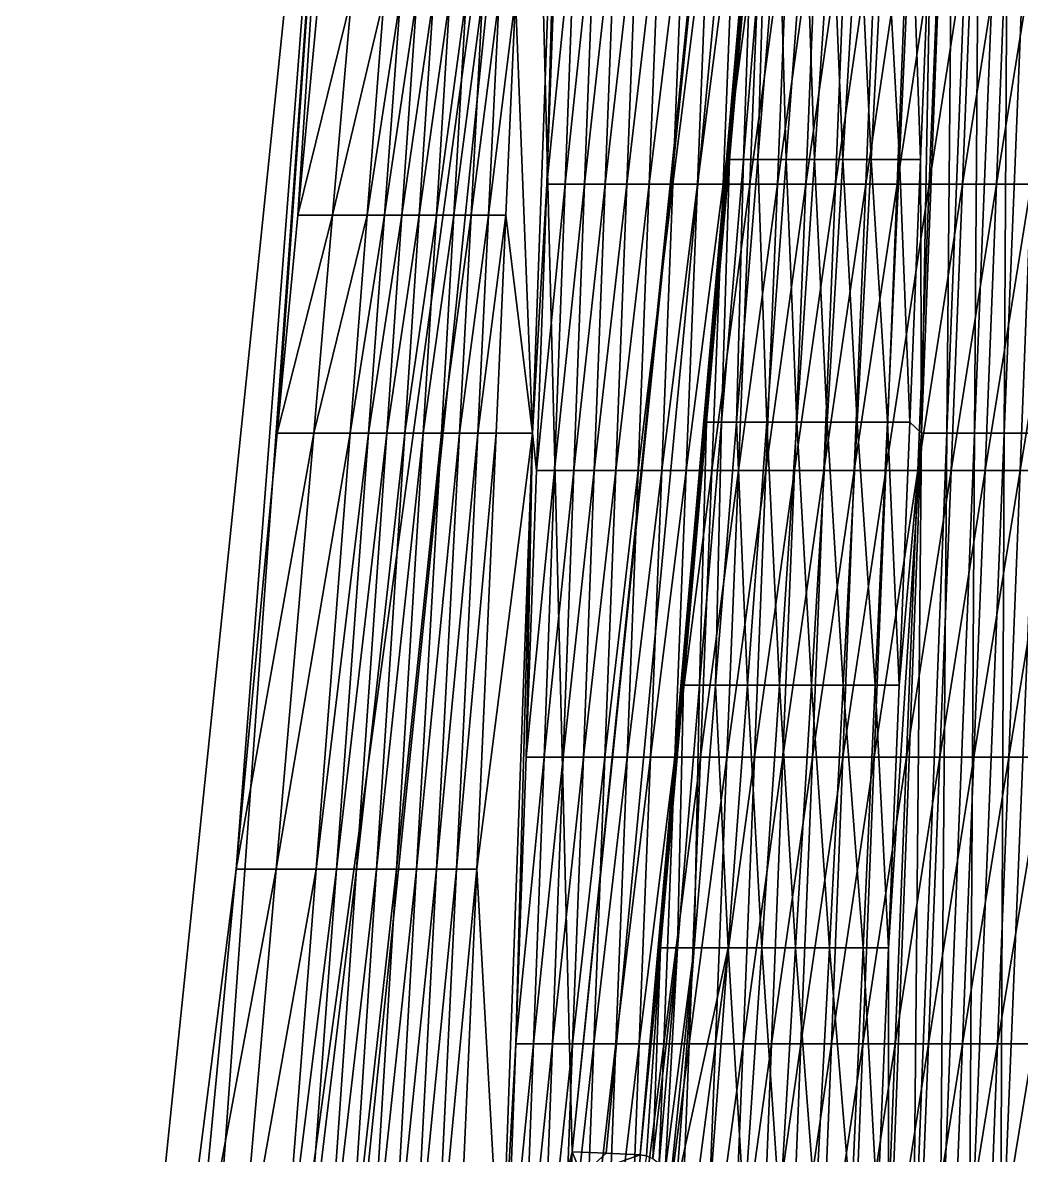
# Model space of a CAD drawing. Extents: x -53 to 3.8, y 0 to 88.2.
# Drawn here: x -52.85 to -42.79, y 19.07 to 30.48 of the extents above; entities that cross this region are included whole.
import ezdxf

# ---------------------------------------------------------------- set-up
doc = ezdxf.new("R2010")
doc.units = 0

msp = doc.modelspace()

# ---------------------------------------------------------------- linework, layer by layer
for points in [[(-42.9009, 62.6519), (-47.3136, 19.1081), (-47.7185, 35.1245, 0.00108)], [(-42.8522, 62.628, 1.0933), (-47.3136, 19.1081), (-42.9009, 62.6519)], [(-46.9722, 19.093, 1.69964), (-47.3136, 19.1081), (-42.8522, 62.628, 1.0933)], [(-46.6307, 19.078, 3.39926), (-46.9722, 19.093, 1.69964), (-42.8522, 62.628, 1.0933)], [(-42.8032, 62.6042, 2.18658), (-46.6307, 19.078, 3.39926), (-42.8522, 62.628, 1.0933)], [(-44.5737, 42.3245, 2.84533), (-46.6307, 19.078, 3.39926), (-42.8032, 62.6042, 2.18658)], [(-44.5737, 42.3245, 2.84533), (-44.8051, 39.6792, 2.9216), (-46.6307, 19.078, 3.39926)], [(-45.0365, 37.0339, 2.99786), (-46.6307, 19.078, 3.39926), (-44.8051, 39.6792, 2.9216)], [(-49.4892, 37.6246, 0.002), (-51.8214, 5.00027, 0.00301), (-52.8474, 5.0002, 0.00401)], [(-52.8474, 5.0002, 0.00401), (-50.6985, 21.9528, 2.09084), (-49.4892, 37.6246, 0.002)], [(-47.7185, 35.1245, 0.00108), (-51.8214, 5.00027, 0.00301), (-49.4892, 37.6246, 0.002)], [(-50.6985, 21.9528, 2.09084), (-50.2833, 26.3434, 2.01767), (-49.4892, 37.6246, 0.002)], [(-49.4892, 37.6246, 0.002), (-50.2833, 26.3434, 2.01767), (-50.0757, 28.5387, 1.98109)], [(-49.8681, 30.7339, 1.9445), (-49.4892, 37.6246, 0.002), (-50.0757, 28.5387, 1.98109)], [(-45.0365, 37.0339, 2.99786), (-45.2679, 34.3887, 3.07412), (-46.6307, 19.078, 3.39926)], [(-47.7185, 35.1245, 0.00108), (-50.7953, 5.00035, 0.002), (-51.8214, 5.00027, 0.00301)], [(-47.3136, 19.1081), (-50.7953, 5.00035, 0.002), (-47.7185, 35.1245, 0.00108)], [(-47.8854, 30.7339, 13.5969), (-47.7131, 26.3434, 16.1225), (-47.3967, 35.1245, 14.9555)], [(-47.7131, 26.3434, 16.1225), (-47.5691, 28.8515, 15.9392), (-47.3967, 35.1245, 14.9555)], [(-47.4645, 31.7367, 15.5543), (-47.3967, 35.1245, 14.9555), (-47.5691, 28.8515, 15.9392)], [(-43.7951, 26.3434, 15.1284), (-43.6994, 31.7434, 13.7731), (-43.4623, 35.1245, 13.9699)], [(-43.7951, 26.3434, 15.1284), (-43.4623, 35.1245, 13.9699), (-43.5409, 26.3434, 15.79)], [(-43.5409, 26.3434, 15.79), (-43.4623, 35.1245, 13.9699), (-43.1996, 35.1245, 14.6064)], [(-43.1996, 35.1245, 14.6064), (-43.2635, 26.3434, 16.4425), (-43.5409, 26.3434, 15.79)], [(-43.2635, 26.3434, 16.4425), (-42.9151, 35.1245, 15.2336), (-42.9634, 26.3434, 17.085)], [(-42.9151, 35.1245, 15.2336), (-43.2635, 26.3434, 16.4425), (-43.1996, 35.1245, 14.6064)], [(-42.9634, 26.3434, 17.085), (-42.6092, 35.1245, 15.8508), (-42.641, 26.3434, 17.7169)], [(-42.9634, 26.3434, 17.085), (-42.9151, 35.1245, 15.2336), (-42.6092, 35.1245, 15.8508)], [(-45.2679, 34.3887, 3.07412), (-45.4993, 31.7434, 3.15038), (-46.6307, 19.078, 3.39926)], [(-47.2778, 31.7367, 16.044), (-47.5691, 28.8515, 15.9392), (-47.3842, 28.8515, 16.4339)], [(-47.4645, 31.7367, 15.5543), (-47.5691, 28.8515, 15.9392), (-47.2778, 31.7367, 16.044)], [(-47.0804, 31.7367, 16.5294), (-47.3842, 28.8515, 16.4339), (-47.1884, 28.8515, 16.9243)], [(-47.2778, 31.7367, 16.044), (-47.3842, 28.8515, 16.4339), (-47.0804, 31.7367, 16.5294)], [(-47.1884, 28.8515, 16.9243), (-46.8724, 31.7367, 17.0105), (-47.0804, 31.7367, 16.5294)], [(-46.9819, 28.8515, 17.4104), (-46.8724, 31.7367, 17.0105), (-47.1884, 28.8515, 16.9243)], [(-46.9819, 28.8515, 17.4104), (-46.654, 31.7367, 17.487), (-46.8724, 31.7367, 17.0105)], [(-46.7648, 28.8515, 17.8919), (-46.654, 31.7367, 17.487), (-46.9819, 28.8515, 17.4104)], [(-46.4253, 31.7367, 17.9588), (-46.7648, 28.8515, 17.8919), (-46.5372, 28.8515, 18.3687)], [(-46.654, 31.7367, 17.487), (-46.7648, 28.8515, 17.8919), (-46.4253, 31.7367, 17.9588)], [(-46.6307, 19.078, 3.39926), (-45.4993, 31.7434, 3.15038), (-45.7307, 29.0981, 3.22664)], [(-46.1865, 31.7367, 18.4255), (-46.5372, 28.8515, 18.3687), (-46.2994, 28.8515, 18.8404)], [(-46.4253, 31.7367, 17.9588), (-46.5372, 28.8515, 18.3687), (-46.1865, 31.7367, 18.4255)], [(-46.2994, 28.8515, 18.8404), (-45.9376, 31.7367, 18.8871), (-46.1865, 31.7367, 18.4255)], [(-46.0514, 28.8515, 19.307), (-45.9376, 31.7367, 18.8871), (-46.2994, 28.8515, 18.8404)], [(-46.0514, 28.8515, 19.307), (-45.6789, 31.7367, 19.3433), (-45.9376, 31.7367, 18.8871)], [(-45.7933, 28.8515, 19.7682), (-45.6789, 31.7367, 19.3433), (-46.0514, 28.8515, 19.307)], [(-45.7933, 28.8515, 19.7682), (-45.4105, 31.7367, 19.7939), (-45.6789, 31.7367, 19.3433)], [(-45.5254, 28.8515, 20.2237), (-45.4105, 31.7367, 19.7939), (-45.7933, 28.8515, 19.7682)], [(-45.4993, 31.7434, 3.15038), (-45.5881, 29.0981, 4.03331), (-45.7307, 29.0981, 3.22664)], [(-45.3659, 31.7434, 3.93798), (-45.4455, 29.0981, 4.83997), (-45.5881, 29.0981, 4.03331)], [(-45.4993, 31.7434, 3.15038), (-45.3659, 31.7434, 3.93798), (-45.5881, 29.0981, 4.03331)], [(-45.1324, 31.7367, 20.2388), (-45.5254, 28.8515, 20.2237), (-45.2477, 28.8515, 20.6735)], [(-45.4105, 31.7367, 19.7939), (-45.5254, 28.8515, 20.2237), (-45.1324, 31.7367, 20.2388)], [(-45.2324, 31.7434, 4.72557), (-45.1602, 29.0981, 6.45329), (-45.4455, 29.0981, 4.83997)], [(-45.3659, 31.7434, 3.93798), (-45.2324, 31.7434, 4.72557), (-45.4455, 29.0981, 4.83997)], [(-44.8449, 31.7367, 20.6776), (-45.2477, 28.8515, 20.6735), (-44.9604, 28.8515, 21.1172)], [(-45.1324, 31.7367, 20.2388), (-45.2477, 28.8515, 20.6735), (-44.8449, 31.7367, 20.6776)], [(-44.9655, 31.7434, 6.30076), (-45.1602, 29.0981, 6.45329), (-45.2324, 31.7434, 4.72557)], [(-44.9655, 31.7434, 6.30076), (-44.875, 29.0981, 8.06661), (-45.1602, 29.0981, 6.45329)], [(-44.6986, 31.7434, 7.87596), (-44.875, 29.0981, 8.06661), (-44.9655, 31.7434, 6.30076)], [(-44.9604, 28.8515, 21.1172), (-44.5481, 31.7367, 21.1102), (-44.8449, 31.7367, 20.6776)], [(-44.6636, 28.8515, 21.5548), (-44.5481, 31.7367, 21.1102), (-44.9604, 28.8515, 21.1172)], [(-44.6986, 31.7434, 7.87596), (-44.5897, 29.0981, 9.67993), (-44.875, 29.0981, 8.06661)], [(-44.4317, 31.7434, 9.45115), (-44.5897, 29.0981, 9.67993), (-44.6986, 31.7434, 7.87596)], [(-44.6636, 28.8515, 21.5548), (-44.2421, 31.7367, 21.5365), (-44.5481, 31.7367, 21.1102)], [(-44.3575, 28.8515, 21.9859), (-44.2421, 31.7367, 21.5365), (-44.6636, 28.8515, 21.5548)], [(-44.5897, 29.0981, 9.67993), (-44.4317, 31.7434, 9.45115), (-44.3045, 29.0981, 11.2933)], [(-44.3045, 29.0981, 11.2933), (-44.4317, 31.7434, 9.45115), (-44.1648, 31.7434, 11.0263)], [(-43.927, 31.7367, 21.9562), (-44.3575, 28.8515, 21.9859), (-44.0422, 28.8515, 22.4103)], [(-44.2421, 31.7367, 21.5365), (-44.3575, 28.8515, 21.9859), (-43.927, 31.7367, 21.9562)], [(-44.1648, 31.7434, 11.0263), (-44.0193, 29.0981, 12.9066), (-44.3045, 29.0981, 11.2933)], [(-43.8979, 31.7434, 12.6015), (-44.0193, 29.0981, 12.9066), (-44.1648, 31.7434, 11.0263)], [(-43.603, 31.7367, 22.369), (-44.0422, 28.8515, 22.4103), (-43.7178, 28.8515, 22.8279)], [(-43.927, 31.7367, 21.9562), (-44.0422, 28.8515, 22.4103), (-43.603, 31.7367, 22.369)], [(-43.8071, 29.0981, 14.1065), (-44.0193, 29.0981, 12.9066), (-43.8979, 31.7434, 12.6015)], [(-43.8071, 29.0981, 14.1065), (-43.8979, 31.7434, 12.6015), (-43.6994, 31.7434, 13.7731)], [(-43.8071, 29.0981, 14.1065), (-43.6994, 31.7434, 13.7731), (-43.7951, 26.3434, 15.1284)], [(-43.7178, 28.8515, 22.8279), (-43.2703, 31.7367, 22.7749), (-43.603, 31.7367, 22.369)], [(-43.3845, 28.8515, 23.2385), (-43.2703, 31.7367, 22.7749), (-43.7178, 28.8515, 22.8279)], [(-43.3845, 28.8515, 23.2385), (-42.9289, 31.7367, 23.1736), (-43.2703, 31.7367, 22.7749)], [(-43.0424, 28.8515, 23.6418), (-42.9289, 31.7367, 23.1736), (-43.3845, 28.8515, 23.2385)], [(-42.579, 31.7367, 23.5648), (-43.0424, 28.8515, 23.6418), (-42.6917, 28.8515, 24.0377)], [(-42.9289, 31.7367, 23.1736), (-43.0424, 28.8515, 23.6418), (-42.579, 31.7367, 23.5648)], [(-50.0757, 28.5387, 1.98109), (-49.5376, 30.7339, 3.88657), (-49.8681, 30.7339, 1.9445)], [(-50.0757, 28.5387, 1.98109), (-49.7269, 28.5387, 3.95961), (-49.5376, 30.7339, 3.88657)], [(-49.7269, 28.5387, 3.95961), (-49.2072, 30.7339, 5.82865), (-49.5376, 30.7339, 3.88657)], [(-49.3781, 28.5387, 5.93813), (-49.2072, 30.7339, 5.82865), (-49.7269, 28.5387, 3.95961)], [(-49.3781, 28.5387, 5.93813), (-49.0419, 30.7339, 6.79968), (-49.2072, 30.7339, 5.82865)], [(-49.2037, 28.5387, 6.92739), (-49.0419, 30.7339, 6.79968), (-49.3781, 28.5387, 5.93813)], [(-49.2037, 28.5387, 6.92739), (-48.8767, 30.7339, 7.77072), (-49.0419, 30.7339, 6.79968)], [(-49.0293, 28.5387, 7.91665), (-48.8767, 30.7339, 7.77072), (-49.2037, 28.5387, 6.92739)], [(-49.0293, 28.5387, 7.91665), (-48.7115, 30.7339, 8.74175), (-48.8767, 30.7339, 7.77072)], [(-48.8549, 28.5387, 8.90592), (-48.7115, 30.7339, 8.74175), (-49.0293, 28.5387, 7.91665)], [(-48.8549, 28.5387, 8.90592), (-48.5463, 30.7339, 9.71279), (-48.7115, 30.7339, 8.74175)], [(-48.6805, 28.5387, 9.89518), (-48.5463, 30.7339, 9.71279), (-48.8549, 28.5387, 8.90592)], [(-48.6805, 28.5387, 9.89518), (-48.3811, 30.7339, 10.6838), (-48.5463, 30.7339, 9.71279)], [(-48.5061, 28.5387, 10.8844), (-48.3811, 30.7339, 10.6838), (-48.6805, 28.5387, 9.89518)], [(-48.5061, 28.5387, 10.8844), (-48.2158, 30.7339, 11.6549), (-48.3811, 30.7339, 10.6838)], [(-48.3317, 28.5387, 11.8737), (-48.2158, 30.7339, 11.6549), (-48.5061, 28.5387, 10.8844)], [(-48.3317, 28.5387, 11.8737), (-48.1572, 28.5387, 12.863), (-48.0506, 30.7339, 12.6259)], [(-48.3317, 28.5387, 11.8737), (-48.0506, 30.7339, 12.6259), (-48.2158, 30.7339, 11.6549)], [(-48.1572, 28.5387, 12.863), (-47.8854, 30.7339, 13.5969), (-48.0506, 30.7339, 12.6259)], [(-48.1572, 28.5387, 12.863), (-47.9828, 28.5387, 13.8522), (-47.8854, 30.7339, 13.5969)], [(-47.9828, 28.5387, 13.8522), (-47.7131, 26.3434, 16.1225), (-47.8854, 30.7339, 13.5969)], [(-45.7307, 29.0981, 3.22664), (-45.9621, 26.4528, 3.30291), (-46.6307, 19.078, 3.39926)], [(-45.8103, 26.4528, 4.12863), (-45.9621, 26.4528, 3.30291), (-45.7307, 29.0981, 3.22664)], [(-45.5881, 29.0981, 4.03331), (-45.6585, 26.4528, 4.95436), (-45.8103, 26.4528, 4.12863)], [(-45.7307, 29.0981, 3.22664), (-45.5881, 29.0981, 4.03331), (-45.8103, 26.4528, 4.12863)], [(-45.4455, 29.0981, 4.83997), (-45.355, 26.4528, 6.60581), (-45.6585, 26.4528, 4.95436)], [(-45.5881, 29.0981, 4.03331), (-45.4455, 29.0981, 4.83997), (-45.6585, 26.4528, 4.95436)], [(-45.4455, 29.0981, 4.83997), (-45.1602, 29.0981, 6.45329), (-45.355, 26.4528, 6.60581)], [(-45.1602, 29.0981, 6.45329), (-45.0514, 26.4528, 8.25727), (-45.355, 26.4528, 6.60581)], [(-44.875, 29.0981, 8.06661), (-45.0514, 26.4528, 8.25727), (-45.1602, 29.0981, 6.45329)], [(-44.875, 29.0981, 8.06661), (-44.7478, 26.4528, 9.90872), (-45.0514, 26.4528, 8.25727)], [(-44.5897, 29.0981, 9.67993), (-44.7478, 26.4528, 9.90872), (-44.875, 29.0981, 8.06661)], [(-44.7478, 26.4528, 9.90872), (-44.5897, 29.0981, 9.67993), (-44.4442, 26.4528, 11.5602)], [(-44.4442, 26.4528, 11.5602), (-44.5897, 29.0981, 9.67993), (-44.3045, 29.0981, 11.2933)], [(-44.3045, 29.0981, 11.2933), (-44.1406, 26.4528, 13.2116), (-44.4442, 26.4528, 11.5602)], [(-44.0193, 29.0981, 12.9066), (-44.1406, 26.4528, 13.2116), (-44.3045, 29.0981, 11.2933)], [(-44.1406, 26.4528, 13.2116), (-44.0193, 29.0981, 12.9066), (-43.9148, 26.4528, 14.4399)], [(-44.0193, 29.0981, 12.9066), (-43.8071, 29.0981, 14.1065), (-43.9148, 26.4528, 14.4399)], [(-43.9148, 26.4528, 14.4399), (-43.8071, 29.0981, 14.1065), (-43.7951, 26.3434, 15.1284)], [(-47.6736, 25.9664, 16.3242), (-47.5691, 28.8515, 15.9392), (-47.7131, 26.3434, 16.1225)], [(-47.3842, 28.8515, 16.4339), (-47.6736, 25.9664, 16.3242), (-47.4905, 25.9664, 16.8238)], [(-47.5691, 28.8515, 15.9392), (-47.6736, 25.9664, 16.3242), (-47.3842, 28.8515, 16.4339)], [(-47.1884, 28.8515, 16.9243), (-47.4905, 25.9664, 16.8238), (-47.2964, 25.9664, 17.3192)], [(-47.3842, 28.8515, 16.4339), (-47.4905, 25.9664, 16.8238), (-47.1884, 28.8515, 16.9243)], [(-47.2964, 25.9664, 17.3192), (-46.9819, 28.8515, 17.4104), (-47.1884, 28.8515, 16.9243)], [(-47.0914, 25.9664, 17.8103), (-46.9819, 28.8515, 17.4104), (-47.2964, 25.9664, 17.3192)], [(-47.0914, 25.9664, 17.8103), (-46.7648, 28.8515, 17.8919), (-46.9819, 28.8515, 17.4104)], [(-46.8756, 25.9664, 18.2968), (-46.7648, 28.8515, 17.8919), (-47.0914, 25.9664, 17.8103)], [(-46.5372, 28.8515, 18.3687), (-46.8756, 25.9664, 18.2968), (-46.6492, 25.9664, 18.7786)], [(-46.7648, 28.8515, 17.8919), (-46.8756, 25.9664, 18.2968), (-46.5372, 28.8515, 18.3687)], [(-46.2994, 28.8515, 18.8404), (-46.6492, 25.9664, 18.7786), (-46.4123, 25.9664, 19.2553)], [(-46.5372, 28.8515, 18.3687), (-46.6492, 25.9664, 18.7786), (-46.2994, 28.8515, 18.8404)], [(-46.4123, 25.9664, 19.2553), (-46.0514, 28.8515, 19.307), (-46.2994, 28.8515, 18.8404)], [(-46.1652, 25.9664, 19.7269), (-46.0514, 28.8515, 19.307), (-46.4123, 25.9664, 19.2553)], [(-46.1652, 25.9664, 19.7269), (-45.7933, 28.8515, 19.7682), (-46.0514, 28.8515, 19.307)], [(-45.9078, 25.9664, 20.193), (-45.7933, 28.8515, 19.7682), (-46.1652, 25.9664, 19.7269)], [(-45.9078, 25.9664, 20.193), (-45.5254, 28.8515, 20.2237), (-45.7933, 28.8515, 19.7682)], [(-45.6404, 25.9664, 20.6536), (-45.5254, 28.8515, 20.2237), (-45.9078, 25.9664, 20.193)], [(-45.2477, 28.8515, 20.6735), (-45.6404, 25.9664, 20.6536), (-45.363, 25.9664, 21.1082)], [(-45.5254, 28.8515, 20.2237), (-45.6404, 25.9664, 20.6536), (-45.2477, 28.8515, 20.6735)], [(-44.9604, 28.8515, 21.1172), (-45.363, 25.9664, 21.1082), (-45.0759, 25.9664, 21.5569)], [(-45.2477, 28.8515, 20.6735), (-45.363, 25.9664, 21.1082), (-44.9604, 28.8515, 21.1172)], [(-45.0759, 25.9664, 21.5569), (-44.6636, 28.8515, 21.5548), (-44.9604, 28.8515, 21.1172)], [(-44.7792, 25.9664, 21.9993), (-44.6636, 28.8515, 21.5548), (-45.0759, 25.9664, 21.5569)], [(-44.7792, 25.9664, 21.9993), (-44.3575, 28.8515, 21.9859), (-44.6636, 28.8515, 21.5548)], [(-44.473, 25.9664, 22.4352), (-44.3575, 28.8515, 21.9859), (-44.7792, 25.9664, 21.9993)], [(-44.0422, 28.8515, 22.4103), (-44.473, 25.9664, 22.4352), (-44.1574, 25.9664, 22.8645)], [(-44.3575, 28.8515, 21.9859), (-44.473, 25.9664, 22.4352), (-44.0422, 28.8515, 22.4103)], [(-43.7178, 28.8515, 22.8279), (-44.1574, 25.9664, 22.8645), (-43.8326, 25.9664, 23.2869)], [(-44.0422, 28.8515, 22.4103), (-44.1574, 25.9664, 22.8645), (-43.7178, 28.8515, 22.8279)], [(-43.8326, 25.9664, 23.2869), (-43.3845, 28.8515, 23.2385), (-43.7178, 28.8515, 22.8279)], [(-43.4988, 25.9664, 23.7021), (-43.3845, 28.8515, 23.2385), (-43.8326, 25.9664, 23.2869)], [(-43.4988, 25.9664, 23.7021), (-43.0424, 28.8515, 23.6418), (-43.3845, 28.8515, 23.2385)], [(-43.156, 25.9664, 24.1101), (-43.0424, 28.8515, 23.6418), (-43.4988, 25.9664, 23.7021)], [(-42.6917, 28.8515, 24.0377), (-43.156, 25.9664, 24.1101), (-42.8044, 25.9664, 24.5106)], [(-43.0424, 28.8515, 23.6418), (-43.156, 25.9664, 24.1101), (-42.6917, 28.8515, 24.0377)], [(-42.3325, 28.8515, 24.4259), (-42.8044, 25.9664, 24.5106), (-42.4442, 25.9664, 24.9033)], [(-42.6917, 28.8515, 24.0377), (-42.8044, 25.9664, 24.5106), (-42.3325, 28.8515, 24.4259)], [(-50.2833, 26.3434, 2.01767), (-49.9161, 26.3434, 4.03264), (-49.7269, 28.5387, 3.95961)], [(-50.0757, 28.5387, 1.98109), (-50.2833, 26.3434, 2.01767), (-49.7269, 28.5387, 3.95961)], [(-49.9161, 26.3434, 4.03264), (-49.549, 26.3434, 6.04762), (-49.3781, 28.5387, 5.93813)], [(-49.7269, 28.5387, 3.95961), (-49.9161, 26.3434, 4.03264), (-49.3781, 28.5387, 5.93813)], [(-49.549, 26.3434, 6.04762), (-49.3654, 26.3434, 7.0551), (-49.2037, 28.5387, 6.92739)], [(-49.3781, 28.5387, 5.93813), (-49.549, 26.3434, 6.04762), (-49.2037, 28.5387, 6.92739)], [(-49.3654, 26.3434, 7.0551), (-49.1818, 26.3434, 8.06259), (-49.0293, 28.5387, 7.91665)], [(-49.2037, 28.5387, 6.92739), (-49.3654, 26.3434, 7.0551), (-49.0293, 28.5387, 7.91665)], [(-49.1818, 26.3434, 8.06259), (-48.9982, 26.3434, 9.07008), (-48.8549, 28.5387, 8.90592)], [(-49.0293, 28.5387, 7.91665), (-49.1818, 26.3434, 8.06259), (-48.8549, 28.5387, 8.90592)], [(-48.9982, 26.3434, 9.07008), (-48.8146, 26.3434, 10.0776), (-48.6805, 28.5387, 9.89518)], [(-48.8549, 28.5387, 8.90592), (-48.9982, 26.3434, 9.07008), (-48.6805, 28.5387, 9.89518)], [(-48.8146, 26.3434, 10.0776), (-48.6311, 26.3434, 11.0851), (-48.5061, 28.5387, 10.8844)], [(-48.6805, 28.5387, 9.89518), (-48.8146, 26.3434, 10.0776), (-48.5061, 28.5387, 10.8844)], [(-48.6311, 26.3434, 11.0851), (-48.4475, 26.3434, 12.0925), (-48.3317, 28.5387, 11.8737)], [(-48.5061, 28.5387, 10.8844), (-48.6311, 26.3434, 11.0851), (-48.3317, 28.5387, 11.8737)], [(-48.4475, 26.3434, 12.0925), (-48.2639, 26.3434, 13.1), (-48.1572, 28.5387, 12.863)], [(-48.3317, 28.5387, 11.8737), (-48.4475, 26.3434, 12.0925), (-48.1572, 28.5387, 12.863)], [(-48.2639, 26.3434, 13.1), (-48.0803, 26.3434, 14.1075), (-47.9828, 28.5387, 13.8522)], [(-48.1572, 28.5387, 12.863), (-48.2639, 26.3434, 13.1), (-47.9828, 28.5387, 13.8522)], [(-47.9828, 28.5387, 13.8522), (-48.0803, 26.3434, 14.1075), (-47.7131, 26.3434, 16.1225)], [(-45.9621, 26.4528, 3.30291), (-46.1935, 23.8075, 3.37917), (-46.6307, 19.078, 3.39926)], [(-46.0326, 23.8075, 4.22396), (-46.1935, 23.8075, 3.37917), (-45.9621, 26.4528, 3.30291)], [(-45.8103, 26.4528, 4.12863), (-46.0326, 23.8075, 4.22396), (-45.9621, 26.4528, 3.30291)], [(-45.8716, 23.8075, 5.06875), (-46.0326, 23.8075, 4.22396), (-45.8103, 26.4528, 4.12863)], [(-45.6585, 26.4528, 4.95436), (-45.5497, 23.8075, 6.75834), (-45.8716, 23.8075, 5.06875)], [(-45.8103, 26.4528, 4.12863), (-45.6585, 26.4528, 4.95436), (-45.8716, 23.8075, 5.06875)], [(-45.6585, 26.4528, 4.95436), (-45.355, 26.4528, 6.60581), (-45.5497, 23.8075, 6.75834)], [(-45.5497, 23.8075, 6.75834), (-45.355, 26.4528, 6.60581), (-45.2278, 23.8075, 8.44792)], [(-45.2278, 23.8075, 8.44792), (-45.355, 26.4528, 6.60581), (-45.0514, 26.4528, 8.25727)], [(-45.2278, 23.8075, 8.44792), (-45.0514, 26.4528, 8.25727), (-44.9058, 23.8075, 10.1375)], [(-44.9058, 23.8075, 10.1375), (-45.0514, 26.4528, 8.25727), (-44.7478, 26.4528, 9.90872)], [(-44.9058, 23.8075, 10.1375), (-44.7478, 26.4528, 9.90872), (-44.5839, 23.8075, 11.8271)], [(-44.5839, 23.8075, 11.8271), (-44.7478, 26.4528, 9.90872), (-44.4442, 26.4528, 11.5602)], [(-44.4442, 26.4528, 11.5602), (-44.262, 23.8075, 13.5167), (-44.5839, 23.8075, 11.8271)], [(-44.1406, 26.4528, 13.2116), (-44.262, 23.8075, 13.5167), (-44.4442, 26.4528, 11.5602)], [(-44.262, 23.8075, 13.5167), (-44.1406, 26.4528, 13.2116), (-44.0226, 23.8075, 14.7733)], [(-44.1406, 26.4528, 13.2116), (-43.9148, 26.4528, 14.4399), (-44.0226, 23.8075, 14.7733)], [(-43.9148, 26.4528, 14.4399), (-43.7951, 26.3434, 15.1284), (-44.0226, 23.8075, 14.7733)], [(-49.9161, 26.3434, 4.03264), (-50.2833, 26.3434, 2.01767), (-50.6985, 21.9528, 2.09084)], [(-50.2946, 21.9528, 4.17871), (-49.9161, 26.3434, 4.03264), (-50.6985, 21.9528, 2.09084)], [(-49.549, 26.3434, 6.04762), (-49.9161, 26.3434, 4.03264), (-50.2946, 21.9528, 4.17871)], [(-49.8908, 21.9528, 6.26659), (-49.549, 26.3434, 6.04762), (-50.2946, 21.9528, 4.17871)], [(-49.3654, 26.3434, 7.0551), (-49.549, 26.3434, 6.04762), (-49.8908, 21.9528, 6.26659)], [(-49.6888, 21.9528, 7.31053), (-49.3654, 26.3434, 7.0551), (-49.8908, 21.9528, 6.26659)], [(-49.1818, 26.3434, 8.06259), (-49.3654, 26.3434, 7.0551), (-49.6888, 21.9528, 7.31053)], [(-49.4869, 21.9528, 8.35446), (-49.1818, 26.3434, 8.06259), (-49.6888, 21.9528, 7.31053)], [(-48.9982, 26.3434, 9.07008), (-49.1818, 26.3434, 8.06259), (-49.4869, 21.9528, 8.35446)], [(-49.2849, 21.9528, 9.3984), (-48.9982, 26.3434, 9.07008), (-49.4869, 21.9528, 8.35446)], [(-48.8146, 26.3434, 10.0776), (-48.9982, 26.3434, 9.07008), (-49.2849, 21.9528, 9.3984)], [(-49.083, 21.9528, 10.4423), (-48.8146, 26.3434, 10.0776), (-49.2849, 21.9528, 9.3984)], [(-48.6311, 26.3434, 11.0851), (-48.8146, 26.3434, 10.0776), (-49.083, 21.9528, 10.4423)], [(-48.8811, 21.9528, 11.4863), (-48.6311, 26.3434, 11.0851), (-49.083, 21.9528, 10.4423)], [(-48.4475, 26.3434, 12.0925), (-48.6311, 26.3434, 11.0851), (-48.8811, 21.9528, 11.4863)], [(-48.6791, 21.9528, 12.5302), (-48.4475, 26.3434, 12.0925), (-48.8811, 21.9528, 11.4863)], [(-48.2639, 26.3434, 13.1), (-48.6791, 21.9528, 12.5302), (-48.4772, 21.9528, 13.5741)], [(-48.2639, 26.3434, 13.1), (-48.4475, 26.3434, 12.0925), (-48.6791, 21.9528, 12.5302)], [(-48.0803, 26.3434, 14.1075), (-48.2639, 26.3434, 13.1), (-48.4772, 21.9528, 13.5741)], [(-48.4772, 21.9528, 13.5741), (-48.2752, 21.9528, 14.6181), (-48.0803, 26.3434, 14.1075)], [(-47.7131, 26.3434, 16.1225), (-48.2752, 21.9528, 14.6181), (-48.0296, 17.5623, 17.2894)], [(-48.0803, 26.3434, 14.1075), (-48.2752, 21.9528, 14.6181), (-47.7131, 26.3434, 16.1225)], [(-48.0296, 17.5623, 17.2894), (-47.8827, 20.1961, 17.094), (-47.7131, 26.3434, 16.1225)], [(-47.7782, 23.0812, 16.7091), (-47.7131, 26.3434, 16.1225), (-47.8827, 20.1961, 17.094)], [(-47.7782, 23.0812, 16.7091), (-47.6736, 25.9664, 16.3242), (-47.7131, 26.3434, 16.1225)], [(-44.1279, 17.5623, 16.2868), (-44.1303, 21.1623, 15.1068), (-43.7951, 26.3434, 15.1284)], [(-44.0226, 23.8075, 14.7733), (-43.7951, 26.3434, 15.1284), (-44.1303, 21.1623, 15.1068)], [(-44.1279, 17.5623, 16.2868), (-43.7951, 26.3434, 15.1284), (-43.8821, 17.5623, 16.9737)], [(-43.8821, 17.5623, 16.9737), (-43.7951, 26.3434, 15.1284), (-43.5409, 26.3434, 15.79)], [(-43.5409, 26.3434, 15.79), (-43.6119, 17.5623, 17.6514), (-43.8821, 17.5623, 16.9737)], [(-43.6119, 17.5623, 17.6514), (-43.2635, 26.3434, 16.4425), (-43.3175, 17.5623, 18.3192)], [(-43.2635, 26.3434, 16.4425), (-43.6119, 17.5623, 17.6514), (-43.5409, 26.3434, 15.79)], [(-43.3175, 17.5623, 18.3192), (-42.9634, 26.3434, 17.085), (-42.9996, 17.5623, 18.9762)], [(-43.3175, 17.5623, 18.3192), (-43.2635, 26.3434, 16.4425), (-42.9634, 26.3434, 17.085)], [(-42.9996, 17.5623, 18.9762), (-42.641, 26.3434, 17.7169), (-42.6586, 17.5623, 19.6218)], [(-42.9996, 17.5623, 18.9762), (-42.9634, 26.3434, 17.085), (-42.641, 26.3434, 17.7169)], [(-47.4905, 25.9664, 16.8238), (-47.7782, 23.0812, 16.7091), (-47.5969, 23.0812, 17.2137)], [(-47.6736, 25.9664, 16.3242), (-47.7782, 23.0812, 16.7091), (-47.4905, 25.9664, 16.8238)], [(-47.2964, 25.9664, 17.3192), (-47.5969, 23.0812, 17.2137), (-47.4044, 23.0812, 17.7141)], [(-47.4905, 25.9664, 16.8238), (-47.5969, 23.0812, 17.2137), (-47.2964, 25.9664, 17.3192)], [(-47.4044, 23.0812, 17.7141), (-47.0914, 25.9664, 17.8103), (-47.2964, 25.9664, 17.3192)], [(-47.2009, 23.0812, 18.2102), (-47.0914, 25.9664, 17.8103), (-47.4044, 23.0812, 17.7141)], [(-47.2009, 23.0812, 18.2102), (-46.8756, 25.9664, 18.2968), (-47.0914, 25.9664, 17.8103)], [(-46.9864, 23.0812, 18.7017), (-46.8756, 25.9664, 18.2968), (-47.2009, 23.0812, 18.2102)], [(-46.6492, 25.9664, 18.7786), (-46.9864, 23.0812, 18.7017), (-46.7612, 23.0812, 19.1885)], [(-46.8756, 25.9664, 18.2968), (-46.9864, 23.0812, 18.7017), (-46.6492, 25.9664, 18.7786)], [(-46.4123, 25.9664, 19.2553), (-46.7612, 23.0812, 19.1885), (-46.5253, 23.0812, 19.6702)], [(-46.6492, 25.9664, 18.7786), (-46.7612, 23.0812, 19.1885), (-46.4123, 25.9664, 19.2553)], [(-46.5253, 23.0812, 19.6702), (-46.1652, 25.9664, 19.7269), (-46.4123, 25.9664, 19.2553)], [(-46.2789, 23.0812, 20.1468), (-46.1652, 25.9664, 19.7269), (-46.5253, 23.0812, 19.6702)], [(-46.2789, 23.0812, 20.1468), (-45.9078, 25.9664, 20.193), (-46.1652, 25.9664, 19.7269)], [(-46.0222, 23.0812, 20.6179), (-45.9078, 25.9664, 20.193), (-46.2789, 23.0812, 20.1468)], [(-46.0222, 23.0812, 20.6179), (-45.6404, 25.9664, 20.6536), (-45.9078, 25.9664, 20.193)], [(-45.7553, 23.0812, 21.0834), (-45.6404, 25.9664, 20.6536), (-46.0222, 23.0812, 20.6179)], [(-45.363, 25.9664, 21.1082), (-45.7553, 23.0812, 21.0834), (-45.4783, 23.0812, 21.543)], [(-45.6404, 25.9664, 20.6536), (-45.7553, 23.0812, 21.0834), (-45.363, 25.9664, 21.1082)], [(-45.0759, 25.9664, 21.5569), (-45.4783, 23.0812, 21.543), (-45.1914, 23.0812, 21.9965)], [(-45.363, 25.9664, 21.1082), (-45.4783, 23.0812, 21.543), (-45.0759, 25.9664, 21.5569)], [(-45.1914, 23.0812, 21.9965), (-44.7792, 25.9664, 21.9993), (-45.0759, 25.9664, 21.5569)], [(-44.8947, 23.0812, 22.4438), (-44.7792, 25.9664, 21.9993), (-45.1914, 23.0812, 21.9965)], [(-44.8947, 23.0812, 22.4438), (-44.473, 25.9664, 22.4352), (-44.7792, 25.9664, 21.9993)], [(-44.5884, 23.0812, 22.8846), (-44.473, 25.9664, 22.4352), (-44.8947, 23.0812, 22.4438)], [(-44.1574, 25.9664, 22.8645), (-44.5884, 23.0812, 22.8846), (-44.2726, 23.0812, 23.3186)], [(-44.473, 25.9664, 22.4352), (-44.5884, 23.0812, 22.8846), (-44.1574, 25.9664, 22.8645)], [(-43.8326, 25.9664, 23.2869), (-44.2726, 23.0812, 23.3186), (-43.9474, 23.0812, 23.7458)], [(-44.1574, 25.9664, 22.8645), (-44.2726, 23.0812, 23.3186), (-43.8326, 25.9664, 23.2869)], [(-43.9474, 23.0812, 23.7458), (-43.4988, 25.9664, 23.7021), (-43.8326, 25.9664, 23.2869)], [(-43.613, 23.0812, 24.1658), (-43.4988, 25.9664, 23.7021), (-43.9474, 23.0812, 23.7458)], [(-43.613, 23.0812, 24.1658), (-43.156, 25.9664, 24.1101), (-43.4988, 25.9664, 23.7021)], [(-43.2695, 23.0812, 24.5784), (-43.156, 25.9664, 24.1101), (-43.613, 23.0812, 24.1658)], [(-42.8044, 25.9664, 24.5106), (-43.2695, 23.0812, 24.5784), (-42.9171, 23.0812, 24.9834)], [(-43.156, 25.9664, 24.1101), (-43.2695, 23.0812, 24.5784), (-42.8044, 25.9664, 24.5106)], [(-42.4442, 25.9664, 24.9033), (-42.9171, 23.0812, 24.9834), (-42.5559, 23.0812, 25.3807)], [(-42.8044, 25.9664, 24.5106), (-42.9171, 23.0812, 24.9834), (-42.4442, 25.9664, 24.9033)], [(-46.1935, 23.8075, 3.37917), (-46.4249, 21.1623, 3.45543), (-46.6307, 19.078, 3.39926)], [(-46.1935, 23.8075, 3.37917), (-46.2548, 21.1623, 4.31929), (-46.4249, 21.1623, 3.45543)], [(-46.0326, 23.8075, 4.22396), (-46.2548, 21.1623, 4.31929), (-46.1935, 23.8075, 3.37917)], [(-46.2548, 21.1623, 4.31929), (-46.0326, 23.8075, 4.22396), (-46.0847, 21.1623, 5.18315)], [(-45.8716, 23.8075, 5.06875), (-45.7444, 21.1623, 6.91086), (-46.0847, 21.1623, 5.18315)], [(-46.0326, 23.8075, 4.22396), (-45.8716, 23.8075, 5.06875), (-46.0847, 21.1623, 5.18315)], [(-45.8716, 23.8075, 5.06875), (-45.5497, 23.8075, 6.75834), (-45.7444, 21.1623, 6.91086)], [(-45.5497, 23.8075, 6.75834), (-45.4042, 21.1623, 8.63858), (-45.7444, 21.1623, 6.91086)], [(-45.4042, 21.1623, 8.63858), (-45.5497, 23.8075, 6.75834), (-45.2278, 23.8075, 8.44792)], [(-45.4042, 21.1623, 8.63858), (-45.2278, 23.8075, 8.44792), (-45.0639, 21.1623, 10.3663)], [(-45.0639, 21.1623, 10.3663), (-45.2278, 23.8075, 8.44792), (-44.9058, 23.8075, 10.1375)], [(-45.0639, 21.1623, 10.3663), (-44.9058, 23.8075, 10.1375), (-44.7237, 21.1623, 12.094)], [(-44.7237, 21.1623, 12.094), (-44.9058, 23.8075, 10.1375), (-44.5839, 23.8075, 11.8271)], [(-44.5839, 23.8075, 11.8271), (-44.3834, 21.1623, 13.8217), (-44.7237, 21.1623, 12.094)], [(-44.262, 23.8075, 13.5167), (-44.3834, 21.1623, 13.8217), (-44.5839, 23.8075, 11.8271)], [(-44.3834, 21.1623, 13.8217), (-44.262, 23.8075, 13.5167), (-44.1303, 21.1623, 15.1068)], [(-44.262, 23.8075, 13.5167), (-44.0226, 23.8075, 14.7733), (-44.1303, 21.1623, 15.1068)], [(-47.5969, 23.0812, 17.2137), (-47.8827, 20.1961, 17.094), (-47.7033, 20.1961, 17.6036)], [(-47.7782, 23.0812, 16.7091), (-47.8827, 20.1961, 17.094), (-47.5969, 23.0812, 17.2137)], [(-47.4044, 23.0812, 17.7141), (-47.7033, 20.1961, 17.6036), (-47.5124, 20.1961, 18.109)], [(-47.5969, 23.0812, 17.2137), (-47.7033, 20.1961, 17.6036), (-47.4044, 23.0812, 17.7141)], [(-47.5124, 20.1961, 18.109), (-47.2009, 23.0812, 18.2102), (-47.4044, 23.0812, 17.7141)], [(-47.3103, 20.1961, 18.6101), (-47.2009, 23.0812, 18.2102), (-47.5124, 20.1961, 18.109)], [(-47.3103, 20.1961, 18.6101), (-46.9864, 23.0812, 18.7017), (-47.2009, 23.0812, 18.2102)], [(-47.0972, 20.1961, 19.1066), (-46.9864, 23.0812, 18.7017), (-47.3103, 20.1961, 18.6101)], [(-46.7612, 23.0812, 19.1885), (-47.0972, 20.1961, 19.1066), (-46.8731, 20.1961, 19.5984)], [(-46.9864, 23.0812, 18.7017), (-47.0972, 20.1961, 19.1066), (-46.7612, 23.0812, 19.1885)], [(-46.5253, 23.0812, 19.6702), (-46.8731, 20.1961, 19.5984), (-46.6382, 20.1961, 20.0851)], [(-46.7612, 23.0812, 19.1885), (-46.8731, 20.1961, 19.5984), (-46.5253, 23.0812, 19.6702)], [(-46.6382, 20.1961, 20.0851), (-46.2789, 23.0812, 20.1468), (-46.5253, 23.0812, 19.6702)], [(-46.3927, 20.1961, 20.5666), (-46.2789, 23.0812, 20.1468), (-46.6382, 20.1961, 20.0851)], [(-46.3927, 20.1961, 20.5666), (-46.0222, 23.0812, 20.6179), (-46.2789, 23.0812, 20.1468)], [(-46.1367, 20.1961, 21.0427), (-46.0222, 23.0812, 20.6179), (-46.3927, 20.1961, 20.5666)], [(-46.1367, 20.1961, 21.0427), (-45.7553, 23.0812, 21.0834), (-46.0222, 23.0812, 20.6179)], [(-45.8703, 20.1961, 21.5132), (-45.7553, 23.0812, 21.0834), (-46.1367, 20.1961, 21.0427)], [(-45.4783, 23.0812, 21.543), (-45.8703, 20.1961, 21.5132), (-45.5936, 20.1961, 21.9777)], [(-45.7553, 23.0812, 21.0834), (-45.8703, 20.1961, 21.5132), (-45.4783, 23.0812, 21.543)], [(-45.1914, 23.0812, 21.9965), (-45.5936, 20.1961, 21.9777), (-45.3069, 20.1961, 22.4362)], [(-45.4783, 23.0812, 21.543), (-45.5936, 20.1961, 21.9777), (-45.1914, 23.0812, 21.9965)], [(-45.3069, 20.1961, 22.4362), (-44.8947, 23.0812, 22.4438), (-45.1914, 23.0812, 21.9965)], [(-45.0103, 20.1961, 22.8883), (-44.8947, 23.0812, 22.4438), (-45.3069, 20.1961, 22.4362)], [(-45.0103, 20.1961, 22.8883), (-44.5884, 23.0812, 22.8846), (-44.8947, 23.0812, 22.4438)], [(-44.7039, 20.1961, 23.3339), (-44.5884, 23.0812, 22.8846), (-45.0103, 20.1961, 22.8883)], [(-44.2726, 23.0812, 23.3186), (-44.7039, 20.1961, 23.3339), (-44.3878, 20.1961, 23.7728)], [(-44.5884, 23.0812, 22.8846), (-44.7039, 20.1961, 23.3339), (-44.2726, 23.0812, 23.3186)], [(-43.9474, 23.0812, 23.7458), (-44.3878, 20.1961, 23.7728), (-44.0622, 20.1961, 24.2047)], [(-44.2726, 23.0812, 23.3186), (-44.3878, 20.1961, 23.7728), (-43.9474, 23.0812, 23.7458)], [(-44.0622, 20.1961, 24.2047), (-43.613, 23.0812, 24.1658), (-43.9474, 23.0812, 23.7458)], [(-43.7272, 20.1961, 24.6294), (-43.613, 23.0812, 24.1658), (-44.0622, 20.1961, 24.2047)], [(-43.7272, 20.1961, 24.6294), (-43.2695, 23.0812, 24.5784), (-43.613, 23.0812, 24.1658)], [(-43.383, 20.1961, 25.0466), (-43.2695, 23.0812, 24.5784), (-43.7272, 20.1961, 24.6294)], [(-42.9171, 23.0812, 24.9834), (-43.383, 20.1961, 25.0466), (-43.0298, 20.1961, 25.4563)], [(-43.2695, 23.0812, 24.5784), (-43.383, 20.1961, 25.0466), (-42.9171, 23.0812, 24.9834)], [(-42.5559, 23.0812, 25.3807), (-43.0298, 20.1961, 25.4563), (-42.6676, 20.1961, 25.8581)], [(-42.9171, 23.0812, 24.9834), (-43.0298, 20.1961, 25.4563), (-42.5559, 23.0812, 25.3807)], [(-51.1138, 17.5622, 2.16401), (-50.6985, 21.9528, 2.09084), (-52.8474, 5.0002, 0.00401)], [(-51.1138, 17.5622, 2.16401), (-50.6732, 17.5622, 4.32479), (-50.2946, 21.9528, 4.17871)], [(-50.6985, 21.9528, 2.09084), (-51.1138, 17.5622, 2.16401), (-50.2946, 21.9528, 4.17871)], [(-50.6732, 17.5622, 4.32479), (-50.2326, 17.5622, 6.48556), (-49.8908, 21.9528, 6.26659)], [(-50.2946, 21.9528, 4.17871), (-50.6732, 17.5622, 4.32479), (-49.8908, 21.9528, 6.26659)], [(-50.2326, 17.5622, 6.48556), (-50.0123, 17.5622, 7.56595), (-49.6888, 21.9528, 7.31053)], [(-49.8908, 21.9528, 6.26659), (-50.2326, 17.5622, 6.48556), (-49.6888, 21.9528, 7.31053)], [(-50.0123, 17.5622, 7.56595), (-49.792, 17.5623, 8.64634), (-49.4869, 21.9528, 8.35446)], [(-49.6888, 21.9528, 7.31053), (-50.0123, 17.5622, 7.56595), (-49.4869, 21.9528, 8.35446)], [(-49.792, 17.5623, 8.64634), (-49.5717, 17.5623, 9.72672), (-49.2849, 21.9528, 9.3984)], [(-49.4869, 21.9528, 8.35446), (-49.792, 17.5623, 8.64634), (-49.2849, 21.9528, 9.3984)], [(-49.5717, 17.5623, 9.72672), (-49.3514, 17.5623, 10.8071), (-49.083, 21.9528, 10.4423)], [(-49.2849, 21.9528, 9.3984), (-49.5717, 17.5623, 9.72672), (-49.083, 21.9528, 10.4423)], [(-49.3514, 17.5623, 10.8071), (-49.1311, 17.5623, 11.8875), (-48.8811, 21.9528, 11.4863)], [(-49.083, 21.9528, 10.4423), (-49.3514, 17.5623, 10.8071), (-48.8811, 21.9528, 11.4863)], [(-48.6791, 21.9528, 12.5302), (-49.1311, 17.5623, 11.8875), (-48.9108, 17.5623, 12.9679)], [(-48.8811, 21.9528, 11.4863), (-49.1311, 17.5623, 11.8875), (-48.6791, 21.9528, 12.5302)], [(-48.4772, 21.9528, 13.5741), (-48.6791, 21.9528, 12.5302), (-48.9108, 17.5623, 12.9679)], [(-48.9108, 17.5623, 12.9679), (-48.6905, 17.5623, 14.0483), (-48.4772, 21.9528, 13.5741)], [(-48.2752, 21.9528, 14.6181), (-48.6905, 17.5623, 14.0483), (-48.4702, 17.5623, 15.1287)], [(-48.6905, 17.5623, 14.0483), (-48.2752, 21.9528, 14.6181), (-48.4772, 21.9528, 13.5741)], [(-48.0296, 17.5623, 17.2894), (-48.2752, 21.9528, 14.6181), (-48.4702, 17.5623, 15.1287)], [(-46.6307, 19.078, 3.39926), (-46.4249, 21.1623, 3.45543), (-46.5654, 19.0659, 3.72843)], [(-46.4249, 21.1623, 3.45543), (-46.5016, 19.0358, 4.05826), (-46.5654, 19.0659, 3.72843)], [(-46.2548, 21.1623, 4.31929), (-46.5016, 19.0358, 4.05826), (-46.4249, 21.1623, 3.45543)], [(-46.2548, 21.1623, 4.31929), (-46.4395, 18.9879, 4.3874), (-46.5016, 19.0358, 4.05826)], [(-46.3794, 18.9226, 4.71452), (-46.4395, 18.9879, 4.3874), (-46.2548, 21.1623, 4.31929)], [(-46.0847, 21.1623, 5.18315), (-46.3794, 18.9226, 4.71452), (-46.2548, 21.1623, 4.31929)], [(-46.3213, 18.8402, 5.03829), (-46.3794, 18.9226, 4.71452), (-46.0847, 21.1623, 5.18315)], [(-46.2656, 18.7409, 5.35745), (-46.3213, 18.8402, 5.03829), (-46.0847, 21.1623, 5.18315)], [(-45.7444, 21.1623, 6.91086), (-45.9406, 18.4971, 7.06453), (-46.2656, 18.7409, 5.35745)], [(-46.0847, 21.1623, 5.18315), (-45.7444, 21.1623, 6.91086), (-46.2656, 18.7409, 5.35745)], [(-45.5816, 18.501, 8.83038), (-45.9406, 18.4971, 7.06453), (-45.7444, 21.1623, 6.91086)], [(-45.7444, 21.1623, 6.91086), (-45.4042, 21.1623, 8.63858), (-45.5816, 18.501, 8.83038)], [(-45.4042, 21.1623, 8.63858), (-45.2227, 18.5048, 10.5961), (-45.5816, 18.501, 8.83038)], [(-45.0639, 21.1623, 10.3663), (-45.2227, 18.5048, 10.5961), (-45.4042, 21.1623, 8.63858)], [(-45.2227, 18.5048, 10.5961), (-45.0639, 21.1623, 10.3663), (-44.8638, 18.5087, 12.3618)], [(-44.8638, 18.5087, 12.3618), (-45.0639, 21.1623, 10.3663), (-44.7237, 21.1623, 12.094)], [(-44.7237, 21.1623, 12.094), (-44.505, 18.5125, 14.1273), (-44.8638, 18.5087, 12.3618)], [(-44.3834, 21.1623, 13.8217), (-44.505, 18.5125, 14.1273), (-44.7237, 21.1623, 12.094)], [(-44.2381, 18.5154, 15.4404), (-44.505, 18.5125, 14.1273), (-44.3834, 21.1623, 13.8217)], [(-44.2381, 18.5154, 15.4404), (-44.3834, 21.1623, 13.8217), (-44.1303, 21.1623, 15.1068)], [(-44.2381, 18.5154, 15.4404), (-44.1303, 21.1623, 15.1068), (-44.1279, 17.5623, 16.2868)], [(-47.9873, 17.3109, 17.4789), (-47.8827, 20.1961, 17.094), (-48.0296, 17.5623, 17.2894)], [(-47.7033, 20.1961, 17.6036), (-47.9873, 17.3109, 17.4789), (-47.8096, 17.3109, 17.9935)], [(-47.8827, 20.1961, 17.094), (-47.9873, 17.3109, 17.4789), (-47.7033, 20.1961, 17.6036)], [(-47.5124, 20.1961, 18.109), (-47.8096, 17.3109, 17.9935), (-47.6204, 17.3109, 18.5039)], [(-47.7033, 20.1961, 17.6036), (-47.8096, 17.3109, 17.9935), (-47.5124, 20.1961, 18.109)], [(-47.6204, 17.3109, 18.5039), (-47.3103, 20.1961, 18.6101), (-47.5124, 20.1961, 18.109)], [(-47.4198, 17.3109, 19.01), (-47.3103, 20.1961, 18.6101), (-47.6204, 17.3109, 18.5039)], [(-47.4198, 17.3109, 19.01), (-47.0972, 20.1961, 19.1066), (-47.3103, 20.1961, 18.6101)], [(-47.208, 17.3109, 19.5115), (-47.0972, 20.1961, 19.1066), (-47.4198, 17.3109, 19.01)], [(-46.8731, 20.1961, 19.5984), (-47.208, 17.3109, 19.5115), (-46.9851, 17.3109, 20.0083)], [(-47.0972, 20.1961, 19.1066), (-47.208, 17.3109, 19.5115), (-46.8731, 20.1961, 19.5984)], [(-46.6382, 20.1961, 20.0851), (-46.9851, 17.3109, 20.0083), (-46.7512, 17.3109, 20.5)], [(-46.8731, 20.1961, 19.5984), (-46.9851, 17.3109, 20.0083), (-46.6382, 20.1961, 20.0851)], [(-46.7512, 17.3109, 20.5), (-46.3927, 20.1961, 20.5666), (-46.6382, 20.1961, 20.0851)], [(-46.5065, 17.3109, 20.9865), (-46.3927, 20.1961, 20.5666), (-46.7512, 17.3109, 20.5)], [(-46.5065, 17.3109, 20.9865), (-46.1367, 20.1961, 21.0427), (-46.3927, 20.1961, 20.5666)], [(-46.2511, 17.3109, 21.4676), (-46.1367, 20.1961, 21.0427), (-46.5065, 17.3109, 20.9865)], [(-46.2511, 17.3109, 21.4676), (-45.8703, 20.1961, 21.5132), (-46.1367, 20.1961, 21.0427)], [(-45.9852, 17.3109, 21.943), (-45.8703, 20.1961, 21.5132), (-46.2511, 17.3109, 21.4676)], [(-45.5936, 20.1961, 21.9777), (-45.9852, 17.3109, 21.943), (-45.7089, 17.3109, 22.4125)], [(-45.8703, 20.1961, 21.5132), (-45.9852, 17.3109, 21.943), (-45.5936, 20.1961, 21.9777)], [(-45.3069, 20.1961, 22.4362), (-45.7089, 17.3109, 22.4125), (-45.4224, 17.3109, 22.8758)], [(-45.5936, 20.1961, 21.9777), (-45.7089, 17.3109, 22.4125), (-45.3069, 20.1961, 22.4362)], [(-45.4224, 17.3109, 22.8758), (-45.0103, 20.1961, 22.8883), (-45.3069, 20.1961, 22.4362)], [(-45.1258, 17.3109, 23.3329), (-45.0103, 20.1961, 22.8883), (-45.4224, 17.3109, 22.8758)], [(-45.1258, 17.3109, 23.3329), (-44.7039, 20.1961, 23.3339), (-45.0103, 20.1961, 22.8883)], [(-44.8193, 17.3109, 23.7833), (-44.7039, 20.1961, 23.3339), (-45.1258, 17.3109, 23.3329)], [(-44.3878, 20.1961, 23.7728), (-44.8193, 17.3109, 23.7833), (-44.503, 17.3109, 24.227)], [(-44.7039, 20.1961, 23.3339), (-44.8193, 17.3109, 23.7833), (-44.3878, 20.1961, 23.7728)], [(-44.0622, 20.1961, 24.2047), (-44.503, 17.3109, 24.227), (-44.177, 17.3109, 24.6636)], [(-44.3878, 20.1961, 23.7728), (-44.503, 17.3109, 24.227), (-44.0622, 20.1961, 24.2047)], [(-44.177, 17.3109, 24.6636), (-43.7272, 20.1961, 24.6294), (-44.0622, 20.1961, 24.2047)], [(-43.8415, 17.3109, 25.093), (-43.7272, 20.1961, 24.6294), (-44.177, 17.3109, 24.6636)], [(-43.8415, 17.3109, 25.093), (-43.383, 20.1961, 25.0466), (-43.7272, 20.1961, 24.6294)], [(-43.4966, 17.3109, 25.5149), (-43.383, 20.1961, 25.0466), (-43.8415, 17.3109, 25.093)], [(-43.0298, 20.1961, 25.4563), (-43.4966, 17.3109, 25.5149), (-43.1425, 17.3109, 25.9292)], [(-43.383, 20.1961, 25.0466), (-43.4966, 17.3109, 25.5149), (-43.0298, 20.1961, 25.4563)], [(-42.6676, 20.1961, 25.8581), (-43.1425, 17.3109, 25.9292), (-42.7793, 17.3109, 26.3355)], [(-43.0298, 20.1961, 25.4563), (-43.1425, 17.3109, 25.9292), (-42.6676, 20.1961, 25.8581)], [(-48.3471, 8.90949), (-50.7953, 5.00035, 0.002), (-47.3136, 19.1081)], [(-48.3471, 8.90949), (-47.3136, 19.1081), (-48.3195, 9.0939)], [(-47.3136, 19.1081), (-47.3335, 18.6873), (-48.3195, 9.0939)], [(-47.3335, 18.6873), (-47.3136, 19.1081), (-47.2155, 18.8675, 0.56972)], [(-47.2155, 18.8675, 0.56972), (-47.3136, 19.1081), (-46.9722, 19.093, 1.69964)], [(-46.9722, 19.093, 1.69964), (-46.6307, 19.078, 3.39926), (-47.2155, 18.8675, 0.56972)], [(-46.6307, 19.078, 3.39926), (-46.6464, 18.6352, 3.40241), (-47.2155, 18.8675, 0.56972)], [(-46.5654, 19.0659, 3.72843), (-46.6464, 18.6352, 3.40241), (-46.6307, 19.078, 3.39926)]]:
    msp.add_3dface(points)

doc.saveas('drawing.dxf')
